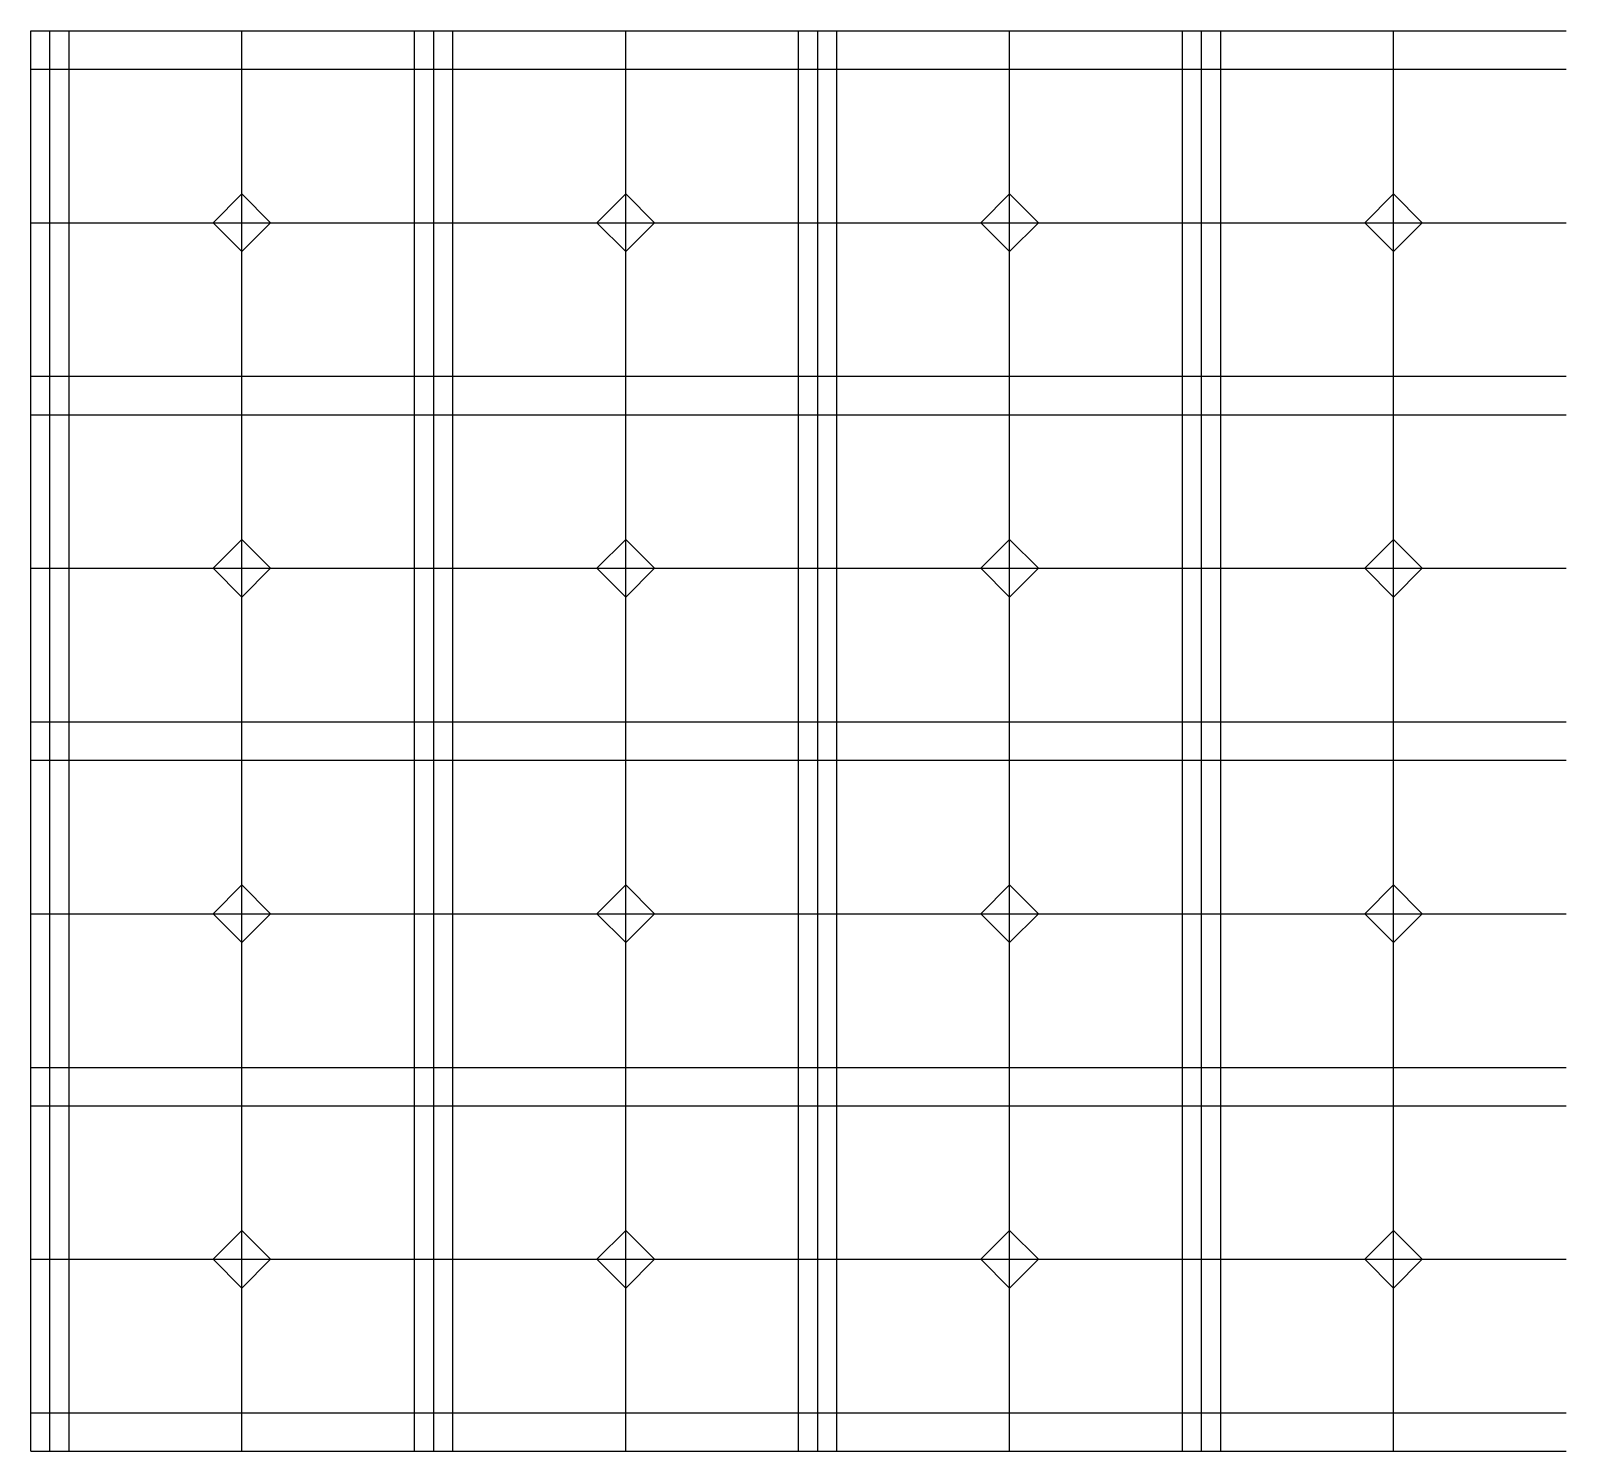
# Model space of a CAD drawing. Header units: millimetres. Extents: x 9223 to 25223, y -100746 to -85946.
import ezdxf

# ---------------------------------------------------------------- set-up
doc = ezdxf.new("R2010")
doc.units = ezdxf.units.MM
doc.header["$LTSCALE"] = 5
doc.layers.add('5HAT', color=8, linetype='Continuous')

msp = doc.modelspace()

# ---------------------------------------------------------------- linework, layer by layer
at = {"layer": '5HAT'}
for p, q in [((9223, -100746), (9223, -85946)), ((9223, -85946), (13223, -85946)), ((9423, -100746), (9423, -85946)), ((9623, -100746), (9623, -85946)), ((11423, -100746), (11423, -85946)), ((13223, -100746), (13223, -85946)), ((13223, -85946), (17223, -85946)), ((13423, -100746), (13423, -85946)), ((13623, -100746), (13623, -85946)), ((15423, -100746), (15423, -85946)), ((17223, -100746), (17223, -85946)), ((17223, -85946), (21223, -85946)), ((17423, -100746), (17423, -85946)), ((17623, -100746), (17623, -85946)), ((19423, -100746), (19423, -85946)), ((21223, -100746), (21223, -85946)), ((21223, -85946), (25223, -85946)), ((21423, -100746), (21423, -85946)), ((21623, -100746), (21623, -85946)), ((23423, -100746), (23423, -85946)), ((9223, -86346), (13223, -86346)), ((13223, -86346), (17223, -86346)), ((17223, -86346), (21223, -86346)), ((21223, -86346), (25223, -86346)), ((9223, -89146), (9223, -86446)), ((9423, -88746), (9423, -86446)), ((9623, -89146), (9623, -86446)), ((13223, -89146), (13223, -86446)), ((13423, -88746), (13423, -86446)), ((13623, -89146), (13623, -86446)), ((17223, -89146), (17223, -86446)), ((17423, -88746), (17423, -86446)), ((17623, -89146), (17623, -86446)), ((21223, -89146), (21223, -86446)), ((21423, -88746), (21423, -86446)), ((21623, -89146), (21623, -86446)), ((9223, -87946), (13223, -87946)), ((13223, -87946), (17223, -87946)), ((17223, -87946), (21223, -87946)), ((21223, -87946), (25223, -87946)), ((9423, -93146), (9423, -89146)), ((13423, -93146), (13423, -89146)), ((17423, -93146), (17423, -89146)), ((21423, -93146), (21423, -89146)), ((9223, -89546), (13223, -89546)), ((13223, -89546), (17223, -89546)), ((17223, -89546), (21223, -89546)), ((21223, -89546), (25223, -89546)), ((9223, -89946), (13223, -89946)), ((13223, -89946), (17223, -89946)), ((17223, -89946), (21223, -89946)), ((21223, -89946), (25223, -89946)), ((9223, -91546), (13223, -91546)), ((13223, -91546), (17223, -91546)), ((17223, -91546), (21223, -91546)), ((21223, -91546), (25223, -91546)), ((9223, -93146), (13223, -93146)), ((13223, -93146), (17223, -93146)), ((17223, -93146), (21223, -93146)), ((21223, -93146), (25223, -93146)), ((9223, -93546), (13223, -93546)), ((13223, -93546), (17223, -93546)), ((17223, -93546), (21223, -93546)), ((21223, -93546), (25223, -93546)), ((9223, -95146), (13223, -95146)), ((13223, -95146), (17223, -95146)), ((17223, -95146), (21223, -95146)), ((21223, -95146), (25223, -95146)), ((9223, -96746), (13223, -96746)), ((9323, -96746), (13223, -96746)), ((13223, -96746), (17223, -96746)), ((13323, -96746), (17223, -96746)), ((17223, -96746), (21223, -96746)), ((17323, -96746), (21223, -96746)), ((21223, -96746), (25223, -96746)), ((21323, -96746), (25223, -96746)), ((9223, -97146), (13223, -97146)), ((13223, -97146), (17223, -97146)), ((17223, -97146), (21223, -97146)), ((21223, -97146), (25223, -97146)), ((9223, -98746), (13223, -98746)), ((13223, -98746), (17223, -98746)), ((17223, -98746), (21223, -98746)), ((21223, -98746), (25223, -98746)), ((9223, -100346), (13223, -100346)), ((13223, -100346), (17223, -100346)), ((17223, -100346), (21223, -100346)), ((21223, -100346), (25223, -100346)), ((9223, -100746), (13223, -100746)), ((13223, -100746), (17223, -100746)), ((17223, -100746), (21223, -100746)), ((21223, -100746), (25223, -100746))]:
    msp.add_line(p, q, dxfattribs=at)
for points in [[(11123, -87946), (11423, -88246), (11723, -87946), (11423, -87646), (11123, -87946)], [(15123, -87946), (15423, -88246), (15723, -87946), (15423, -87646), (15123, -87946)], [(19123, -87946), (19423, -88246), (19723, -87946), (19423, -87646), (19123, -87946)], [(23123, -87946), (23423, -88246), (23723, -87946), (23423, -87646), (23123, -87946)], [(11123, -91546), (11423, -91846), (11723, -91546), (11423, -91246), (11123, -91546)], [(15123, -91546), (15423, -91846), (15723, -91546), (15423, -91246), (15123, -91546)], [(19123, -91546), (19423, -91846), (19723, -91546), (19423, -91246), (19123, -91546)], [(23123, -91546), (23423, -91846), (23723, -91546), (23423, -91246), (23123, -91546)], [(11123, -95146), (11423, -95446), (11723, -95146), (11423, -94846), (11123, -95146)], [(15123, -95146), (15423, -95446), (15723, -95146), (15423, -94846), (15123, -95146)], [(19123, -95146), (19423, -95446), (19723, -95146), (19423, -94846), (19123, -95146)], [(23123, -95146), (23423, -95446), (23723, -95146), (23423, -94846), (23123, -95146)], [(11123, -98746), (11423, -99046), (11723, -98746), (11423, -98446), (11123, -98746)], [(15123, -98746), (15423, -99046), (15723, -98746), (15423, -98446), (15123, -98746)], [(19123, -98746), (19423, -99046), (19723, -98746), (19423, -98446), (19123, -98746)], [(23123, -98746), (23423, -99046), (23723, -98746), (23423, -98446), (23123, -98746)]]:
    msp.add_lwpolyline(points, dxfattribs=at)

doc.saveas('drawing.dxf')
